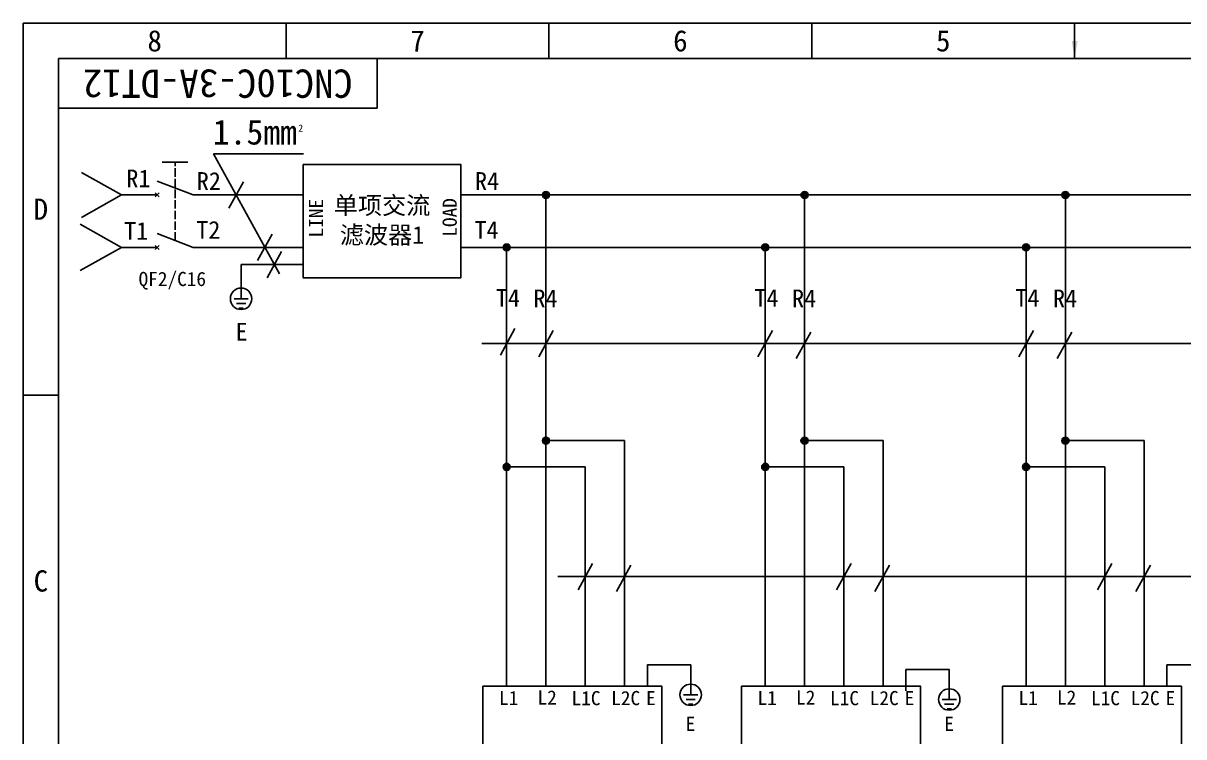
# Model space of a CAD drawing. Header units: millimetres. Extents: x 547 to 2149, y 622 to 1790.
# Drawn here: x 872.7 to 1036.6, y 1211.7 to 1312.4 of the extents above; entities that cross this region are included whole.
import ezdxf

# ---------------------------------------------------------------- set-up
doc = ezdxf.new("R2010")
doc.units = ezdxf.units.MM
doc.linetypes.add('ACAD_ISO02W100', pattern=[15, 12, -3])
for name, color, linetype in [('中文标注', 3, 'Continuous'), ('仅图框使用', 7, 'Continuous'), ('元器件与线路', 7, 'Continuous'), ('英文数字标注', 3, 'Continuous'), ('虚线', 7, 'ACAD_ISO02W100')]:
    doc.layers.add(name, color=color, linetype=linetype)
doc.styles.get("Standard").update_dxf_attribs({"font": 'txt', "bigfont": 'gbcbig.shx'})
doc.dimstyles.new('ISO-25', dxfattribs={"dimtxt": 2.5, "dimasz": 2.5, "dimexe": 1.25, "dimexo": 0.625, "dimtad": 1, "dimtxsty": 'Standard', "dimcen": 2.5, "dimadec": 0, "dimazin": 0, "dimtfac": 1, "dimtmove": 0, "dimatfit": 3, "dimfxl": 0, "dimarcsym": 0})

msp = doc.modelspace()

# ---------------------------------------------------------------- hatches: boundary and pattern name
at = {"layer": '中文标注'}
h = msp.add_hatch(color=0, dxfattribs=at)
h.paths.add_polyline_path([(946.54, 1288.64), (946.54, 1288.14), (947.04, 1288.14, 0.414214)])
h.paths.add_polyline_path([(946.54, 1288.64, 0.414214), (946.04, 1288.14), (946.54, 1288.14)])
h.paths.add_polyline_path([(947.04, 1288.14), (947.04, 1288.14), (946.04, 1288.14, 1)])
h = msp.add_hatch(color=0, dxfattribs=at)
h.paths.add_polyline_path([(983.06, 1288.64), (983.06, 1288.14), (983.56, 1288.14, 0.414214)])
h.paths.add_polyline_path([(983.06, 1288.64, 0.414214), (982.56, 1288.14), (983.06, 1288.14)])
h.paths.add_polyline_path([(983.56, 1288.14), (983.56, 1288.14), (982.56, 1288.14, 1)])
h = msp.add_hatch(color=0, dxfattribs=at)
h.paths.add_polyline_path([(1019.91, 1288.64), (1019.91, 1288.14), (1020.41, 1288.14, 0.414214)])
h.paths.add_polyline_path([(1019.91, 1288.64, 0.414214), (1019.41, 1288.14), (1019.91, 1288.14)])
h.paths.add_polyline_path([(1020.41, 1288.14), (1020.41, 1288.14), (1019.41, 1288.14, 1)])
h = msp.add_hatch(color=0, dxfattribs=at)
h.paths.add_polyline_path([(940.99, 1281.24), (940.99, 1280.74), (941.49, 1280.74, 0.414214)])
h.paths.add_polyline_path([(940.99, 1281.24, 0.414214), (940.49, 1280.74), (940.99, 1280.74)])
h.paths.add_polyline_path([(941.49, 1280.74), (941.49, 1280.74), (940.49, 1280.74, 1)])
h = msp.add_hatch(color=0, dxfattribs=at)
h.paths.add_polyline_path([(977.51, 1281.24), (977.51, 1280.74), (978.01, 1280.74, 0.414214)])
h.paths.add_polyline_path([(977.51, 1281.24, 0.414214), (977.01, 1280.74), (977.51, 1280.74)])
h.paths.add_polyline_path([(978.01, 1280.74), (978.01, 1280.74), (977.01, 1280.74, 1)])
h = msp.add_hatch(color=0, dxfattribs=at)
h.paths.add_polyline_path([(1014.35, 1281.24), (1014.35, 1280.74), (1014.85, 1280.74, 0.414214)])
h.paths.add_polyline_path([(1014.35, 1281.24, 0.414214), (1013.85, 1280.74), (1014.35, 1280.74)])
h.paths.add_polyline_path([(1014.85, 1280.74), (1014.85, 1280.74), (1013.85, 1280.74, 1)])
h = msp.add_hatch(color=0, dxfattribs=at)
h.paths.add_polyline_path([(946.54, 1253.96), (946.54, 1253.46), (947.04, 1253.46, 0.414214)])
h.paths.add_polyline_path([(946.54, 1253.96, 0.414214), (946.04, 1253.46), (946.54, 1253.46)])
h.paths.add_polyline_path([(947.04, 1253.46), (947.04, 1253.46), (946.04, 1253.46, 1)])
h = msp.add_hatch(color=0, dxfattribs=at)
h.paths.add_polyline_path([(983.06, 1253.96), (983.06, 1253.46), (983.56, 1253.46, 0.414214)])
h.paths.add_polyline_path([(983.06, 1253.96, 0.414214), (982.56, 1253.46), (983.06, 1253.46)])
h.paths.add_polyline_path([(983.56, 1253.46), (983.56, 1253.46), (982.56, 1253.46, 1)])
h = msp.add_hatch(color=0, dxfattribs=at)
h.paths.add_polyline_path([(1019.91, 1253.96), (1019.91, 1253.46), (1020.41, 1253.46, 0.414214)])
h.paths.add_polyline_path([(1019.91, 1253.96, 0.414214), (1019.41, 1253.46), (1019.91, 1253.46)])
h.paths.add_polyline_path([(1020.41, 1253.46), (1020.41, 1253.46), (1019.41, 1253.46, 1)])
h = msp.add_hatch(color=0, dxfattribs=at)
h.paths.add_polyline_path([(940.99, 1250.26), (940.99, 1249.76), (941.49, 1249.76, 0.414214)])
h.paths.add_polyline_path([(940.99, 1250.26, 0.414214), (940.49, 1249.76), (940.99, 1249.76)])
h.paths.add_polyline_path([(941.49, 1249.76), (941.49, 1249.76), (940.49, 1249.76, 1)])
h = msp.add_hatch(color=0, dxfattribs=at)
h.paths.add_polyline_path([(977.51, 1250.26), (977.51, 1249.76), (978.01, 1249.76, 0.414214)])
h.paths.add_polyline_path([(977.51, 1250.26, 0.414214), (977.01, 1249.76), (977.51, 1249.76)])
h.paths.add_polyline_path([(978.01, 1249.76), (978.01, 1249.76), (977.01, 1249.76, 1)])
h = msp.add_hatch(color=0, dxfattribs=at)
h.paths.add_polyline_path([(1014.35, 1250.26), (1014.35, 1249.76), (1014.85, 1249.76, 0.414214)])
h.paths.add_polyline_path([(1014.35, 1250.26, 0.414214), (1013.85, 1249.76), (1014.35, 1249.76)])
h.paths.add_polyline_path([(1014.85, 1249.76), (1014.85, 1249.76), (1013.85, 1249.76, 1)])

# ---------------------------------------------------------------- linework, layer by layer
at = {"layer": '仅图框使用'}
for p, q in [((872.71, 1312.38), (872.71, 1102.38)), ((1169.71, 1312.38), (872.71, 1312.38)), ((872.71, 1312.38), (877.71, 1312.38)), ((909.84, 1307.38), (909.84, 1312.38)), ((946.96, 1307.38), (946.96, 1312.38)), ((984.09, 1307.38), (984.09, 1312.38)), ((877.71, 1307.38), (877.71, 1107.38)), ((1164.71, 1307.38), (877.71, 1307.38)), ((922.71, 1307.38), (922.71, 1300.38)), ((922.71, 1300.38), (877.71, 1300.38)), ((872.71, 1259.88), (877.71, 1259.88))]:
    msp.add_line(p, q, dxfattribs=at)
at = {"layer": '元器件与线路'}
for p, q in [((934.54, 1276.46), (934.54, 1292.42)), ((886.58, 1288.14), (880.94, 1291.3)), ((891.63, 1290.09), (896.71, 1288.15)), ((886.58, 1288.14), (880.94, 1284.98)), ((886.58, 1288.14), (891.64, 1288.14)), ((896.72, 1288.14), (912.25, 1288.14)), ((934.54, 1288.14), (934.54, 1280.74)), ((934.54, 1288.14), (1160.59, 1288.14)), ((946.54, 1218.78), (946.54, 1288.14)), ((983.06, 1218.78), (983.06, 1288.14)), ((1019.91, 1218.78), (1019.91, 1288.14)), ((886.58, 1280.74), (880.74, 1284.01)), ((891.64, 1282.69), (896.72, 1280.74)), ((886.58, 1280.74), (880.74, 1277.47)), ((886.58, 1280.74), (891.64, 1280.74)), ((896.72, 1280.74), (912.25, 1280.74)), ((934.54, 1280.74), (1160.59, 1280.74)), ((940.99, 1218.78), (940.99, 1280.74)), ((977.51, 1218.78), (977.51, 1280.74)), ((1014.35, 1218.78), (1014.35, 1280.74)), ((912.25, 1278.31), (903.49, 1278.31)), ((903.49, 1278.31), (903.49, 1273.48)), ((902.49, 1273.48), (904.49, 1273.48)), ((904.14, 1272.83), (902.84, 1272.83)), ((903.79, 1272.17), (903.19, 1272.17)), ((957.65, 1253.46), (946.54, 1253.46)), ((957.65, 1218.78), (957.65, 1253.46)), ((994.17, 1253.46), (983.06, 1253.46)), ((994.17, 1218.78), (994.17, 1253.46)), ((1031.01, 1253.46), (1019.91, 1253.46)), ((1031.01, 1218.78), (1031.01, 1253.46)), ((952.1, 1249.76), (940.99, 1249.76)), ((952.1, 1218.78), (952.1, 1249.76)), ((988.61, 1249.76), (977.51, 1249.76)), ((988.61, 1218.78), (988.61, 1249.76)), ((1025.46, 1249.76), (1014.35, 1249.76)), ((1025.46, 1218.78), (1025.46, 1249.76)), ((937.64, 1218.78), (937.64, 1197.01)), ((962.93, 1197.01), (962.93, 1218.78)), ((974.16, 1218.78), (974.16, 1197.01)), ((999.44, 1197.01), (999.44, 1218.78)), ((1011, 1218.78), (1011, 1197.01)), ((1036.29, 1197.01), (1036.29, 1218.78)), ((965.98, 1217.58), (967.98, 1217.58)), ((967.63, 1216.92), (966.33, 1216.92)), ((967.28, 1216.26), (966.68, 1216.26)), ((1002.5, 1216.92), (1004.5, 1216.92)), ((1004.15, 1216.26), (1002.85, 1216.26)), ((1003.8, 1215.6), (1003.2, 1215.6))]:
    msp.add_line(p, q, dxfattribs=at)
for points in [[(892.34, 1292.78), (894.16, 1292.79), (895.98, 1292.79)], [(891.36, 1287.86), (891.64, 1288.14), (891.93, 1288.42)], [(891.36, 1288.42), (891.64, 1288.14), (891.93, 1287.86)], [(891.35, 1280.45), (891.63, 1280.73), (891.91, 1281.02)], [(891.35, 1281.02), (891.63, 1280.73), (891.91, 1280.45)], [(960.87, 1218.78), (960.87, 1221.8), (966.98, 1221.8), (966.98, 1217.58)], [(997.39, 1218.12), (997.39, 1221.14), (1003.5, 1221.14), (1003.5, 1216.92)], [(1034.24, 1218.78), (1034.24, 1221.8), (1040.34, 1221.8), (1040.34, 1217.58)]]:
    msp.add_lwpolyline(points, dxfattribs=at)
for points in [[(912.25, 1292.42), (934.54, 1292.42), (934.54, 1276.46), (912.25, 1276.46)], [(937.64, 1218.78), (962.93, 1218.78), (962.93, 1197.01), (937.64, 1197.01)], [(974.16, 1218.78), (999.44, 1218.78), (999.44, 1197.01), (974.16, 1197.01)], [(1011, 1218.78), (1036.29, 1218.78), (1036.29, 1197.01), (1011, 1197.01)]]:
    msp.add_lwpolyline(points, close=True, dxfattribs=at)
for centre, radius in [((946.54, 1288.14), 0.5), ((983.06, 1288.14), 0.5), ((1019.91, 1288.14), 0.5), ((940.99, 1280.74), 0.5), ((977.51, 1280.74), 0.5), ((1014.35, 1280.74), 0.5), ((903.49, 1273.48), 1.51), ((946.54, 1253.46), 0.5), ((983.06, 1253.46), 0.5), ((1019.91, 1253.46), 0.5), ((940.99, 1249.76), 0.5), ((977.51, 1249.76), 0.5), ((1014.35, 1249.76), 0.5), ((966.98, 1217.58), 1.51), ((1003.5, 1216.92), 1.51)]:
    msp.add_circle(centre, radius, dxfattribs=at)
at = {"layer": '英文数字标注', "color": 4}
for p, q in [((908.89, 1277), (899.61, 1293.94)), ((912.29, 1293.94), (899.61, 1293.94)), ((901.77, 1286.27), (903.82, 1290.01)), ((905.82, 1278.87), (907.87, 1282.61)), ((907.15, 1276.44), (909.2, 1280.18)), ((940.1, 1265.54), (942.15, 1269.28)), ((945.52, 1265.29), (947.57, 1269.03)), ((976.48, 1265.29), (978.53, 1269.03)), ((981.9, 1265.04), (983.95, 1268.78)), ((1013.33, 1265.29), (1015.38, 1269.03)), ((1018.74, 1265.04), (1020.79, 1268.78)), ((937.48, 1267.16), (1141.2, 1267.16)), ((951.07, 1232.4), (953.12, 1236.14)), ((956.49, 1232.15), (958.54, 1235.89)), ((987.59, 1232.4), (989.64, 1236.14)), ((993.01, 1232.15), (995.06, 1235.89)), ((1024.44, 1232.4), (1026.48, 1236.14)), ((1029.85, 1232.15), (1031.9, 1235.89)), ((948.24, 1234.27), (1151.96, 1234.27))]:
    msp.add_line(p, q, dxfattribs=at)
at = {"layer": '虚线', "linetype": 'ACAD_ISO02W100', "lineweight": -3, "ltscale": 0.1}
msp.add_line((894.18, 1281.71), (894.16, 1292.79), dxfattribs=at)

# ---------------------------------------------------------------- texts
at = {"layer": '中文标注', "insert": (923.39, 1284.44), "char_height": 2.5, "width": 22.2984, "attachment_point": 5}
msp.add_mtext('{\\fSimSun|b0|i0|c134|p2;单项交流\\P滤波器1}', dxfattribs=at)
at = {"layer": '仅图框使用', "char_height": 3, "attachment_point": 5}
for s, insert, width in [('{\\fSimSun|b0|i0|c134|p2;8}', (891.28, 1309.88), 37.125), ('{\\fSimSun|b0|i0|c134|p2;7}', (928.4, 1309.88), 37.125), ('{\\fSimSun|b0|i0|c134|p2;6}', (965.53, 1309.88), 37.125), ('{\\fSimSun|b0|i0|c134|p2;5}', (1002.65, 1309.88), 37.125), ('{\\fSimSun|b0|i0|c134|p2;D}', (875.21, 1286.13), 5), ('{\\fSimSun|b0|i0|c134|p2;C}', (875.21, 1233.63), 5)]:
    msp.add_mtext(s, dxfattribs=dict(at, insert=insert, width=width))
at = {"layer": '英文数字标注'}
for s, insert, char_height, width, attachment_point, rotation in [('{\\fSimSun|b0|i0|c134|p2;CNC10C-3A-DT12}', (900.21, 1303.88), 4, 45, 5, 180), ('{\\fSimSun|b0|i0|c134|p2;LINE}', (913.06, 1282.14), 2, 5.6732, 1, 90), ('{\\fSimSun|b0|i0|c134|p2;LOAD}', (931.95, 1282.25), 2, 5.6732, 1, 90)]:
    msp.add_mtext(s, dxfattribs=dict(at, insert=insert, char_height=char_height, width=width, attachment_point=attachment_point, rotation=rotation))
at = {"layer": '英文数字标注', "color": 4, "attachment_point": 1}
for s, insert, char_height, width in [('{\\fSimSun|b0|i0|c134|p2;1.5mm}', (899.48, 1298.76), 3.5, 8.7422), ('{\\fSimSun|b0|i0|c134|p2;2}', (911.56, 1298.07), 1, 0.9364)]:
    msp.add_mtext(s, dxfattribs=dict(at, insert=insert, char_height=char_height, width=width))
at = {"layer": '英文数字标注'}
for s, insert, char_height, width, attachment_point in [('{\\fSimSun|b0|i0|c134|p2;R1}', (887.28, 1291.72), 2.5, 3.8161, 1), ('{\\fSimSun|b0|i0|c134|p2;R2}', (897.23, 1291.36), 2.5, 3.8161, 1), ('{\\fSimSun|b0|i0|c134|p2;R4}', (936.52, 1291.36), 2.5, 3.8161, 1), ('{\\fSimSun|b0|i0|c134|p2;T1}', (886.97, 1284.32), 2.5, 3.8161, 1), ('{\\fSimSun|b0|i0|c134|p2;T2}', (897.16, 1284.46), 2.5, 3.8161, 1), ('{\\fSimSun|b0|i0|c134|p2;T4}', (936.45, 1284.46), 2.5, 3.8161, 1), ('{\\fSimSun|b0|i0|c134|p2;QF2/C16}', (893.77, 1276.03), 2, 7.3857, 5), ('{\\fSimSun|b0|i0|c134|p2;T4}', (939.47, 1274.86), 2.5, 3.8161, 1), ('{\\fSimSun|b0|i0|c134|p2;R4}', (944.78, 1274.79), 2.5, 3.8161, 1), ('{\\fSimSun|b0|i0|c134|p2;T4}', (975.99, 1274.86), 2.5, 3.8161, 1), ('{\\fSimSun|b0|i0|c134|p2;R4}', (981.3, 1274.79), 2.5, 3.8161, 1), ('{\\fSimSun|b0|i0|c134|p2;T4}', (1012.83, 1274.86), 2.5, 3.8161, 1), ('{\\fSimSun|b0|i0|c134|p2;R4}', (1018.15, 1274.79), 2.5, 3.8161, 1), ('{\\fSimSun|b0|i0|c134|p2;E}', (902.71, 1270.08), 2.5, 3.8161, 1), ('{\\fSimSun|b0|i0|c134|p2;L1}', (939.92, 1218.14), 2, 3.8161, 1), ('{\\fSimSun|b0|i0|c134|p2;L2}', (945.35, 1218.2), 2, 3.8161, 1), ('{\\fSimSun|b0|i0|c134|p2;L1C}', (950.16, 1218.11), 2, 3.8161, 1), ('{\\fSimSun|b0|i0|c134|p2;L2C}', (955.76, 1218.12), 2, 3.8161, 1), ('{\\fSimSun|b0|i0|c134|p2;E}', (960.68, 1218.12), 2, 3.8161, 1), ('{\\fSimSun|b0|i0|c134|p2;L1}', (976.43, 1218.14), 2, 3.8161, 1), ('{\\fSimSun|b0|i0|c134|p2;L2}', (981.87, 1218.2), 2, 3.8161, 1), ('{\\fSimSun|b0|i0|c134|p2;L1C}', (986.67, 1218.11), 2, 3.8161, 1), ('{\\fSimSun|b0|i0|c134|p2;L2C}', (992.27, 1218.12), 2, 3.8161, 1), ('{\\fSimSun|b0|i0|c134|p2;E}', (997.2, 1218.12), 2, 3.8161, 1), ('{\\fSimSun|b0|i0|c134|p2;L1}', (1013.28, 1218.14), 2, 3.8161, 1), ('{\\fSimSun|b0|i0|c134|p2;L2}', (1018.71, 1218.2), 2, 3.8161, 1), ('{\\fSimSun|b0|i0|c134|p2;L1C}', (1023.52, 1218.11), 2, 3.8161, 1), ('{\\fSimSun|b0|i0|c134|p2;L2C}', (1029.12, 1218.12), 2, 3.8161, 1), ('{\\fSimSun|b0|i0|c134|p2;E}', (1034.05, 1218.12), 2, 3.8161, 1), ('{\\fSimSun|b0|i0|c134|p2;E}', (966.28, 1214.49), 2, 5.6732, 1), ('{\\fSimSun|b0|i0|c134|p2;E}', (1002.8, 1214.49), 2, 5.6732, 1)]:
    msp.add_mtext(s, dxfattribs=dict(at, insert=insert, char_height=char_height, width=width, attachment_point=attachment_point))

# ---------------------------------------------------------------- leaders
at = {"layer": '仅图框使用'}
msp.add_leader([(1021.21, 1307.38), (1021.21, 1312.38)], dimstyle='ISO-25', override={"dimgap": 0.625, "dimtad": 0}, dxfattribs=at)

doc.saveas('drawing.dxf')
